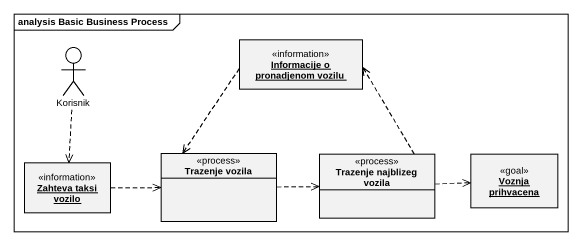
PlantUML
@startuml
mainframe analysis Basic Business Process
allowmixing
hide circle
hide empty members
actor Korisnik
object "Informacije o pronadjenom vozilu" as Informacije_o_pronadjenom <<information>>
object "Zahteva taksi vozilo" as Zahteva_taksi_vozilo <<information>>
class "Trazenje vozila" as Trazenje_vozila <<process>>
class "Trazenje najblizeg vozila" as Trazenje_najblizeg_vozila <<process>>
object "Voznja prihvacena" as Voznja_prihvacena <<goal>>
Korisnik ..> Zahteva_taksi_vozilo
Informacije_o_pronadjenom ..> Trazenje_vozila
Zahteva_taksi_vozilo .right.> Trazenje_vozila
Trazenje_vozila .right.> Trazenje_najblizeg_vozila
Trazenje_najblizeg_vozila .up.> Informacije_o_pronadjenom
Trazenje_najblizeg_vozila .right.> Voznja_prihvacena
@enduml
